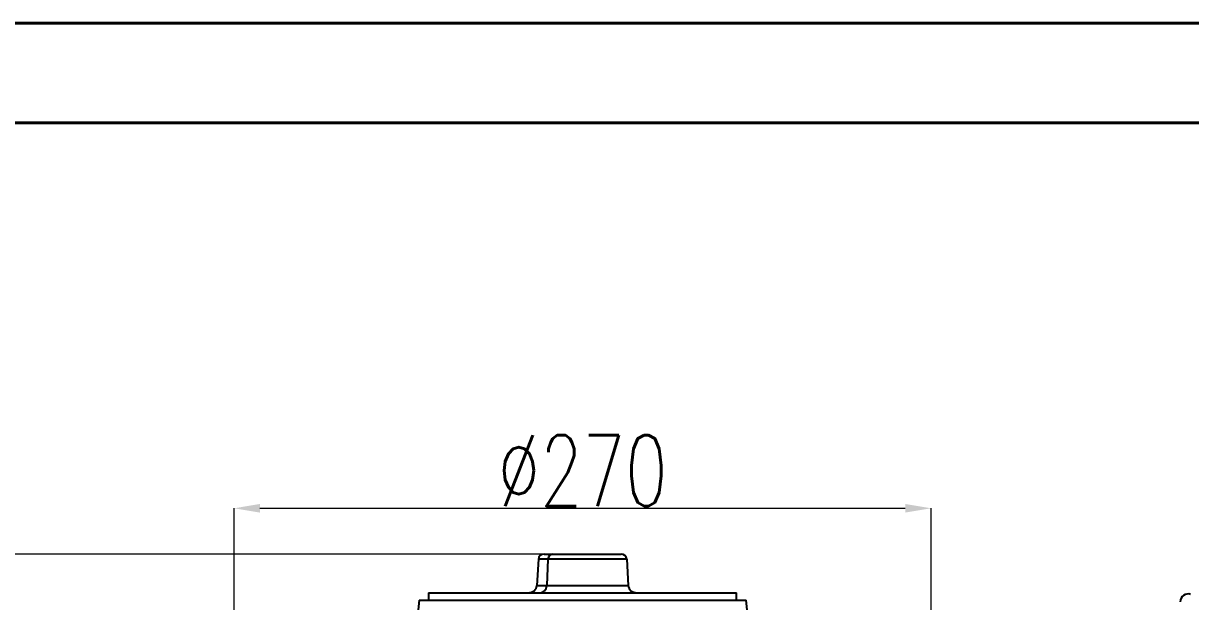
# Model space of a CAD drawing. Header units: millimetres. Extents: x 1486 to 4728, y 464 to 2757.
# Drawn here: x 2386.6 to 2838.8, y 2532.8 to 2757 of the extents above; entities that cross this region are included whole.
import ezdxf

# ---------------------------------------------------------------- set-up
doc = ezdxf.new("R2010")
doc.units = ezdxf.units.MM
for name, color, linetype, lineweight in [('AM_5', 3, 'Continuous', 25), ('AM_BOR', 7, 'Continuous', 50), ('粗实线', 7, 'Continuous', 40)]:
    doc.layers.add(name, color=color, linetype=linetype, lineweight=lineweight)
doc.styles.add('SLDTEXTSTYLE1', font='txt.shx', dxfattribs={"width": 0.7, "bigfont": 'gbcbig.shx'})
doc.dimstyles.new('SLDDIMSTYLE12$0', dxfattribs={"dimtxt": 12, "dimasz": 10, "dimexe": 0, "dimexo": 0.0625, "dimgap": 0.875, "dimtad": 1, "dimdec": 1, "dimlfac": 1.8, "dimrnd": 1e-09, "dimzin": 12, "dimdsep": 46, "dimtxsty": 'SLDTEXTSTYLE1', "dimcen": 0.09, "dimdle": 8.16, "dimclrd": 3, "dimclre": 3, "dimadec": 0, "dimazin": 3, "dimtfac": 1, "dimtdec": 1, "dimtofl": 0, "dimtmove": 0, "dimatfit": 3, "dimfxl": 0, "dimfrac": 2, "dimtolj": 1, "dimlwd": 5, "dimlwe": 5, "dimarcsym": 0})

# ---------------------------------------------------------------- blocks, each defined once
blk = doc.blocks.new('*D49')
at = {"layer": 'AM_5', "color": 3, "lineweight": 5, "transparency": 16777216}
blk.add_line((2913.58, 2704.07), (3064.9, 2704.07), dxfattribs=at)
at = {"layer": 'AM_5', "color": 3, "linetype": 'Continuous', "lineweight": 5, "transparency": 16777216}
for p, q in [((3064.9, 2694.07), (3064.9, 2167.45)), ((2757, 2157.45), (3064.9, 2157.45))]:
    blk.add_line(p, q, dxfattribs=at)
at = {"layer": 'AM_5', "color": 3, "transparency": 16777216}
for points in [[(3063.23, 2694.07), (3066.56, 2694.07), (3064.9, 2704.07)], [(3063.23, 2167.45), (3066.56, 2167.45), (3064.9, 2157.45)]]:
    blk.add_solid(points, dxfattribs=at)
at = {"layer": 'Defpoints', "color": 0, "transparency": 16777216}
for p in [(2913.52, 2704.07), (2756.94, 2157.45), (3064.9, 2157.45)]:
    blk.add_point(p, dxfattribs=at)
at = {"layer": 'AM_5', "color": 0, "transparency": 16777216, "insert": (3050.31, 2430.76), "char_height": 12, "attachment_point": 5, "rotation": 90, "style": 'SLDTEXTSTYLE1'}
blk.add_mtext('\\A1;{\\H2.28571x;545}', dxfattribs=at)
blk = doc.blocks.new('*D50')
at = {"layer": 'AM_5', "color": 3, "lineweight": 5, "transparency": 16777216}
blk.add_line((2468.26, 2507.47), (2468.26, 2568.97), dxfattribs=at)
at = {"layer": 'AM_5', "color": 3, "linetype": 'Continuous', "lineweight": 5, "transparency": 16777216}
for p, q in [((2478.26, 2568.97), (2728.26, 2568.97)), ((2738.26, 2507.47), (2738.26, 2568.97))]:
    blk.add_line(p, q, dxfattribs=at)
at = {"layer": 'AM_5', "color": 3, "transparency": 16777216}
for points in [[(2478.26, 2570.64), (2478.26, 2567.3), (2468.26, 2568.97)], [(2728.26, 2570.64), (2728.26, 2567.3), (2738.26, 2568.97)]]:
    blk.add_solid(points, dxfattribs=at)
at = {"layer": 'Defpoints', "color": 0, "transparency": 16777216}
for p in [(2738.26, 2568.97), (2468.26, 2507.41), (2738.26, 2507.41)]:
    blk.add_point(p, dxfattribs=at)
at = {"layer": 'AM_5', "color": 0, "transparency": 16777216, "insert": (2603.26, 2583.56), "char_height": 12, "attachment_point": 5, "style": 'SLDTEXTSTYLE1'}
blk.add_mtext('\\A1;{\\H2.28571x;%%C270}', dxfattribs=at)
blk = doc.blocks.new('*D51')
at = {"layer": 'AM_5', "color": 3, "lineweight": 5, "transparency": 16777216}
blk.add_line((2589.28, 2551.23), (2194.88, 2551.23), dxfattribs=at)
at = {"layer": 'AM_5', "color": 3, "linetype": 'Continuous', "lineweight": 5, "transparency": 16777216}
for p, q in [((2194.88, 2541.23), (2194.88, 2227.45)), ((2600.96, 2217.45), (2194.88, 2217.45))]:
    blk.add_line(p, q, dxfattribs=at)
at = {"layer": 'AM_5', "color": 3, "transparency": 16777216}
for points in [[(2193.22, 2541.23), (2196.55, 2541.23), (2194.88, 2551.23)], [(2193.22, 2227.45), (2196.55, 2227.45), (2194.88, 2217.45)]]:
    blk.add_solid(points, dxfattribs=at)
at = {"layer": 'Defpoints', "color": 0, "transparency": 16777216}
for p in [(2589.35, 2551.23), (2194.88, 2217.45), (2601.02, 2217.45)]:
    blk.add_point(p, dxfattribs=at)
at = {"layer": 'AM_5', "color": 0, "transparency": 16777216, "insert": (2180.3, 2384.34), "char_height": 12, "attachment_point": 5, "rotation": 90, "style": 'SLDTEXTSTYLE1'}
blk.add_mtext('\\A1;{\\H2.28571x;335}', dxfattribs=at)
blk = doc.blocks.new('rA3')
at = {"layer": '粗实线'}
for p, q in [((753.384, 421.26), (333.384, 421.26)), ((748.384, 416.26), (358.384, 416.26))]:
    blk.add_line(p, q, dxfattribs=at)

msp = doc.modelspace()

# ---------------------------------------------------------------- linework, layer by layer
at = {"color": 7, "linetype": 'Continuous', "lineweight": 25}
for p, q in [((2588.371, 2551.198), (2591.584, 2551.198)), ((2591.584, 2551.198), (2618.149, 2551.198)), ((2586.148, 2549.303), (2585.55, 2539.041)), ((2589.841, 2549.303), (2586.148, 2549.303)), ((2589.841, 2549.303), (2589.372, 2539.041)), ((2620.372, 2549.303), (2589.841, 2549.303)), ((2620.372, 2549.303), (2620.97, 2539.041)), ((2585.55, 2539.041), (2589.372, 2539.041)), ((2589.372, 2539.041), (2620.97, 2539.041)), ((2539.942, 2533.28), (2538.26, 2517.28)), ((2539.942, 2533.28), (2603.26, 2533.28)), ((2543.583, 2536.198), (2543.583, 2533.28)), ((2543.583, 2536.198), (2544.014, 2536.198)), ((2544.014, 2536.198), (2662.937, 2536.198)), ((2603.26, 2533.28), (2666.578, 2533.28)), ((2662.937, 2533.28), (2662.937, 2536.198)), ((2668.26, 2517.28), (2666.578, 2533.28))]:
    msp.add_line(p, q, dxfattribs=at)
msp.add_arc((2837.795, 2532.753), 3, 70, 180, dxfattribs=at)
for centre, major_axis, ratio, start_param, end_param in [((2588.371, 2549.198), (2.226, 0), 0.8985911, 1.5707963, 3.0892328), ((2591.584, 2549.198), (0, 2), 0.8726727, 0, 1.5184364), ((2618.149, 2549.198), (2.226, 0), 0.8985911, 0.0523599, 1.5707963), ((2582.216, 2539.198), (3.339, 0), 0.8985911, 4.712389, 6.2308254), ((2586.758, 2539.198), (0, 3), 0.8726727, 3.1415927, 4.6600291), ((2624.304, 2539.198), (3.339, 0), 0.8985911, 3.1939525, 4.712389)]:
    msp.add_ellipse(centre, major_axis=major_axis, ratio=ratio, start_param=start_param, end_param=end_param, dxfattribs=at)

# ---------------------------------------------------------------- block references
at = {"layer": 'AM_BOR', "xscale": 7.720839843750002, "yscale": 7.720839843750002, "zscale": 7.720839843750002}
msp.add_blockref('rA3', (-1088.43, -495.446), dxfattribs=at)

# ---------------------------------------------------------------- dimensions: what is measured, and where the dimension line sits
at = {"layer": 'AM_5'}
dim = msp.add_linear_dim(base=(3064.896, 2157.446), p1=(2913.522, 2704.071), p2=(2756.936, 2157.446), angle=90, text='{\\H2.28571x;545}', dimstyle='SLDDIMSTYLE12$0', override={"dimlfac": 1}, dxfattribs=at)
dim.commit()
dim.dimension.update_dxf_attribs({"geometry": '*D49', "text_midpoint": (3064.896, 2430.758), "dimtype": 160})
dim = msp.add_linear_dim(base=(2738.26, 2568.97), p1=(2468.26, 2507.41), p2=(2738.26, 2507.41), text='{\\H2.28571x;%%C270}', dimstyle='SLDDIMSTYLE12$0', override={"dimlfac": 1}, dxfattribs=at)
dim.commit()
dim.dimension.update_dxf_attribs({"geometry": '*D50', "text_midpoint": (2603.26, 2583.559)})
dim = msp.add_linear_dim(base=(2194.885, 2217.446), p1=(2589.347, 2551.231), p2=(2601.023, 2217.446), angle=90, text='{\\H2.28571x;335}', dimstyle='SLDDIMSTYLE12$0', override={"dimlfac": 1}, dxfattribs=at)
dim.commit()
dim.dimension.update_dxf_attribs({"geometry": '*D51', "text_midpoint": (2180.295, 2384.339)})

doc.saveas('drawing.dxf')
